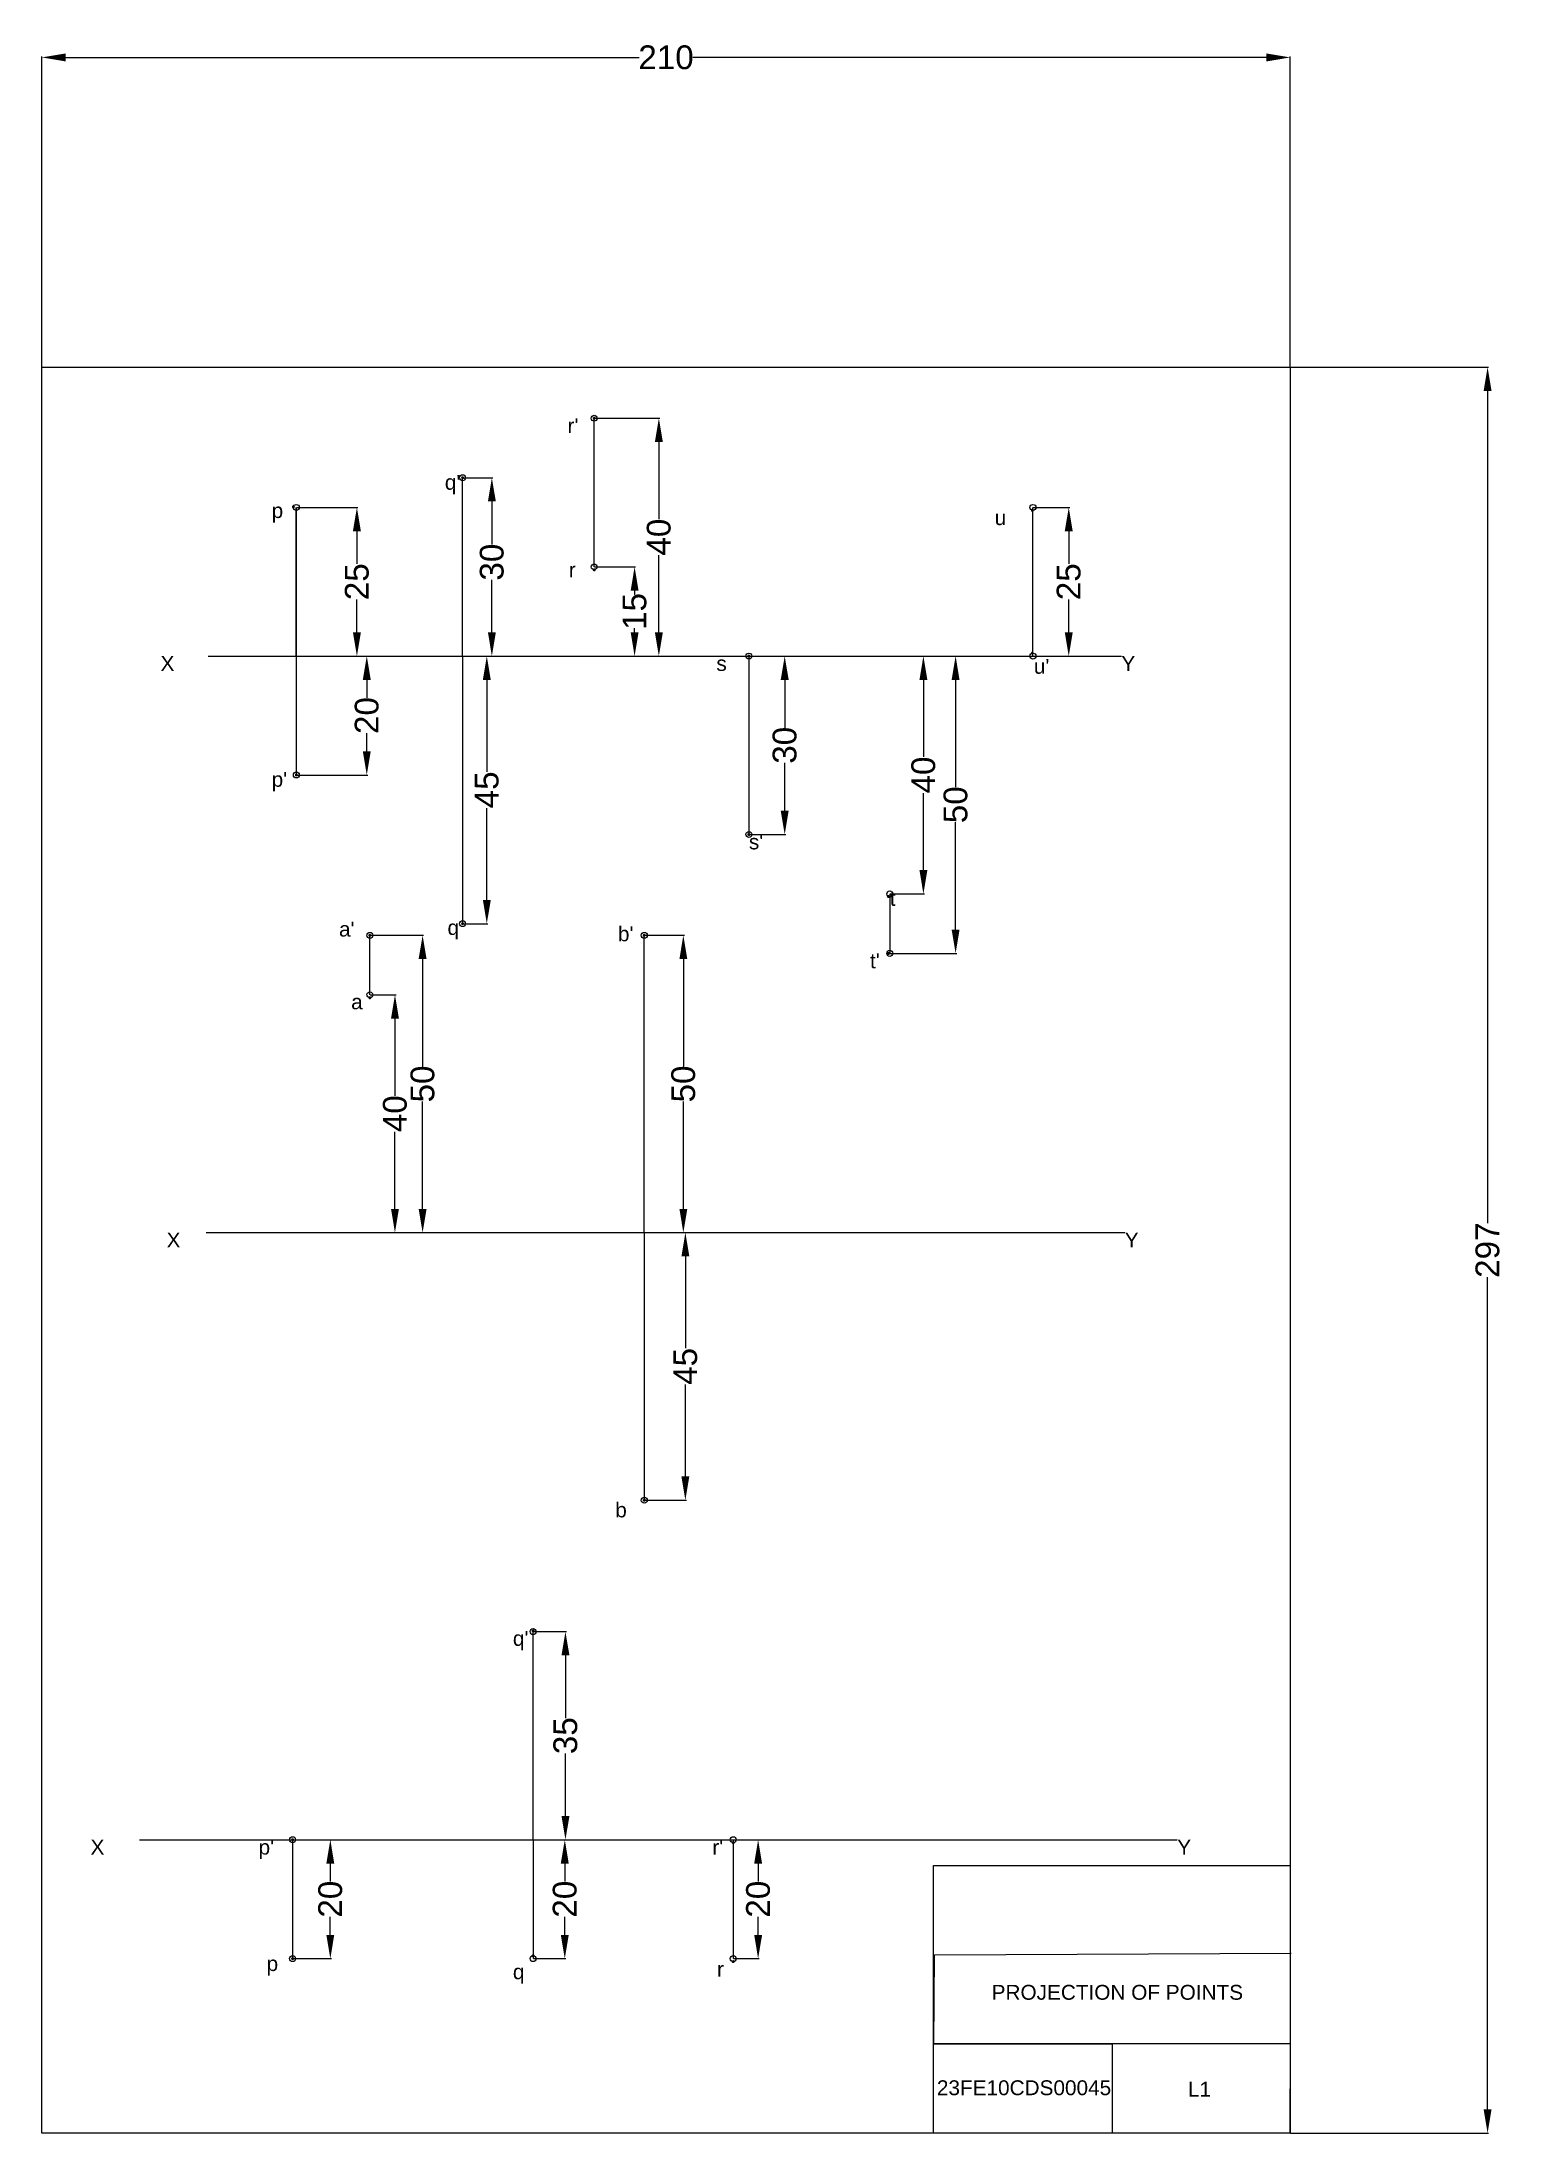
# Model space of a CAD drawing. Header units: millimetres. Extents: x 2334 to 2580, y 1901 to 2252.
import ezdxf

# ---------------------------------------------------------------- set-up
doc = ezdxf.new("R2010")
doc.units = ezdxf.units.MM
doc.linetypes.add('HIDDEN', pattern=[9.525, 6.35, -3.175])
for name, color, linetype, lineweight in [('Dimension Line', 1, 'Continuous', 15), ('Hidden Line', 7, 'HIDDEN', 20), ('Projection Line', 7, 'Continuous', 20), ('Projector Line', 3, 'Continuous', 9)]:
    doc.layers.add(name, color=color, linetype=linetype, lineweight=lineweight)
doc.layers.add('Line', color=7, linetype='Continuous')
doc.styles.get("Standard").update_dxf_attribs({"font": 'arial.ttf'})
doc.dimstyles.get("Standard").update_dxf_attribs({"dimtxt": 4, "dimasz": 4, "dimexe": 0.18, "dimexo": 0.0625, "dimgap": 0.09, "dimtad": 0, "dimtoh": 1, "dimdec": 0, "dimzin": 0, "dimdsep": 46, "dimtxsty": 'Standard', "dimcen": 0.09, "dimclrd": 1, "dimclrt": 1, "dimadec": 0, "dimazin": 0, "dimtfac": 1, "dimtdec": 0, "dimtofl": 0, "dimtmove": 0, "dimatfit": 3, "dimfxl": 1, "dimtolj": 1, "dimtzin": 0, "dimlwd": 15, "dimarcsym": 0})

# ---------------------------------------------------------------- blocks, each defined once
blk = doc.blocks.new('*D8')
at = {"layer": 'Defpoints', "color": 0, "transparency": 16777216}
for p in [(2543.83, 2249.71), (2333.83, 2197.62), (2543.83, 2197.62)]:
    blk.add_point(p, dxfattribs=at)
at = {"layer": 'Dimension Line', "color": 0, "lineweight": -2, "transparency": 16777216}
for p, q in [((2333.83, 2197.68), (2333.83, 2249.89)), ((2543.83, 2197.68), (2543.83, 2249.89))]:
    blk.add_line(p, q, dxfattribs=at)
at = {"layer": 'Dimension Line', "color": 1, "linetype": 'Continuous', "lineweight": 15, "transparency": 16777216}
for p, q in [((2337.83, 2249.71), (2434.29, 2249.71)), ((2539.83, 2249.71), (2443.36, 2249.71))]:
    blk.add_line(p, q, dxfattribs=at)
at = {"layer": 'Dimension Line', "color": 1, "transparency": 16777216}
for points in [[(2337.83, 2250.38), (2337.83, 2249.04), (2333.83, 2249.71)], [(2539.83, 2250.38), (2539.83, 2249.04), (2543.83, 2249.71)]]:
    blk.add_solid(points, dxfattribs=at)
at = {"layer": 'Dimension Line', "color": 1, "transparency": 16777216, "insert": (2438.83, 2249.71), "char_height": 4, "attachment_point": 5}
blk.add_mtext('\\A1;210', dxfattribs=at)
blk = doc.blocks.new('*D9')
at = {"layer": 'Defpoints', "color": 0, "transparency": 16777216}
for p in [(2543.83, 2197.62), (2543.83, 1900.62), (2577.02, 1900.62)]:
    blk.add_point(p, dxfattribs=at)
at = {"layer": 'Dimension Line', "color": 0, "lineweight": -2, "transparency": 16777216}
for p, q in [((2543.89, 2197.62), (2577.2, 2197.62)), ((2543.89, 1900.62), (2577.2, 1900.62))]:
    blk.add_line(p, q, dxfattribs=at)
at = {"layer": 'Dimension Line', "color": 1, "linetype": 'Continuous', "lineweight": 15, "transparency": 16777216}
for p, q in [((2577.02, 2193.62), (2577.02, 2053.66)), ((2577.02, 1904.62), (2577.02, 2044.58))]:
    blk.add_line(p, q, dxfattribs=at)
at = {"layer": 'Dimension Line', "color": 1, "transparency": 16777216}
for points in [[(2576.36, 2193.62), (2577.69, 2193.62), (2577.02, 2197.62)], [(2576.36, 1904.62), (2577.69, 1904.62), (2577.02, 1900.62)]]:
    blk.add_solid(points, dxfattribs=at)
at = {"layer": 'Dimension Line', "color": 1, "transparency": 16777216, "insert": (2577.02, 2049.12), "char_height": 4, "attachment_point": 5, "rotation": 90}
blk.add_mtext('\\A1;297', dxfattribs=at)
blk = doc.blocks.new('*D10')
at = {"layer": 'Defpoints', "color": 0, "transparency": 16777216}
for p in [(2376.64, 2174.03), (2376.64, 2149.03), (2386.83, 2149.03)]:
    blk.add_point(p, dxfattribs=at)
at = {"layer": 'Dimension Line', "color": 0, "lineweight": -2, "transparency": 16777216}
for p, q in [((2376.7, 2174.03), (2387.01, 2174.03)), ((2376.7, 2149.03), (2387.01, 2149.03))]:
    blk.add_line(p, q, dxfattribs=at)
at = {"layer": 'Dimension Line', "color": 1, "linetype": 'Continuous', "lineweight": 15, "transparency": 16777216}
for p, q in [((2386.83, 2170.03), (2386.83, 2164.54)), ((2386.83, 2153.03), (2386.83, 2158.53))]:
    blk.add_line(p, q, dxfattribs=at)
at = {"layer": 'Dimension Line', "color": 1, "transparency": 16777216}
for points in [[(2386.16, 2170.03), (2387.5, 2170.03), (2386.83, 2174.03)], [(2386.16, 2153.03), (2387.5, 2153.03), (2386.83, 2149.03)]]:
    blk.add_solid(points, dxfattribs=at)
at = {"layer": 'Dimension Line', "color": 1, "transparency": 16777216, "insert": (2386.83, 2161.53), "char_height": 4, "attachment_point": 5, "rotation": 90}
blk.add_mtext('\\A1;25', dxfattribs=at)
blk = doc.blocks.new('*D11')
at = {"layer": 'Defpoints', "color": 0, "transparency": 16777216}
for p in [(2376.64, 2149.03), (2388.49, 2149.03), (2376.64, 2129.03)]:
    blk.add_point(p, dxfattribs=at)
at = {"layer": 'Dimension Line', "color": 0, "lineweight": -2, "transparency": 16777216}
for p, q in [((2376.7, 2149.03), (2388.67, 2149.03)), ((2376.7, 2129.03), (2388.67, 2129.03))]:
    blk.add_line(p, q, dxfattribs=at)
at = {"layer": 'Dimension Line', "color": 1, "linetype": 'Continuous', "lineweight": 15, "transparency": 16777216}
for p, q in [((2388.49, 2145.03), (2388.49, 2142.01)), ((2388.49, 2133.03), (2388.49, 2136.05))]:
    blk.add_line(p, q, dxfattribs=at)
at = {"layer": 'Dimension Line', "color": 1, "transparency": 16777216}
for points in [[(2387.82, 2145.03), (2389.16, 2145.03), (2388.49, 2149.03)], [(2387.82, 2133.03), (2389.16, 2133.03), (2388.49, 2129.03)]]:
    blk.add_solid(points, dxfattribs=at)
at = {"layer": 'Dimension Line', "color": 1, "transparency": 16777216, "insert": (2388.49, 2139.03), "char_height": 4, "attachment_point": 5, "rotation": 90}
blk.add_mtext('\\A1;20', dxfattribs=at)
blk = doc.blocks.new('*D12')
at = {"layer": 'Defpoints', "color": 0, "transparency": 16777216}
for p in [(2404.6, 2179.03), (2404.6, 2149.03), (2409.53, 2149.03)]:
    blk.add_point(p, dxfattribs=at)
at = {"layer": 'Dimension Line', "color": 0, "lineweight": -2, "transparency": 16777216}
for p, q in [((2404.67, 2179.03), (2409.71, 2179.03)), ((2404.67, 2149.03), (2409.71, 2149.03))]:
    blk.add_line(p, q, dxfattribs=at)
at = {"layer": 'Dimension Line', "color": 1, "linetype": 'Continuous', "lineweight": 15, "transparency": 16777216}
for p, q in [((2409.53, 2175.03), (2409.53, 2167.78)), ((2409.53, 2153.03), (2409.53, 2161.88))]:
    blk.add_line(p, q, dxfattribs=at)
at = {"layer": 'Dimension Line', "color": 1, "transparency": 16777216}
for points in [[(2408.87, 2175.03), (2410.2, 2175.03), (2409.53, 2179.03)], [(2408.87, 2153.03), (2410.2, 2153.03), (2409.53, 2149.03)]]:
    blk.add_solid(points, dxfattribs=at)
at = {"layer": 'Dimension Line', "color": 1, "transparency": 16777216, "insert": (2409.53, 2164.83), "char_height": 4, "attachment_point": 5, "rotation": 90}
blk.add_mtext('\\A1;30', dxfattribs=at)
blk = doc.blocks.new('*D13')
at = {"layer": 'Defpoints', "color": 0, "transparency": 16777216}
for p in [(2404.6, 2149.03), (2404.6, 2104.03), (2408.68, 2104.03)]:
    blk.add_point(p, dxfattribs=at)
at = {"layer": 'Dimension Line', "color": 0, "lineweight": -2, "transparency": 16777216}
for p, q in [((2404.67, 2149.03), (2408.86, 2149.03)), ((2404.67, 2104.03), (2408.86, 2104.03))]:
    blk.add_line(p, q, dxfattribs=at)
at = {"layer": 'Dimension Line', "color": 1, "linetype": 'Continuous', "lineweight": 15, "transparency": 16777216}
for p, q in [((2408.68, 2145.03), (2408.68, 2129.58)), ((2408.68, 2108.03), (2408.68, 2123.48))]:
    blk.add_line(p, q, dxfattribs=at)
at = {"layer": 'Dimension Line', "color": 1, "transparency": 16777216}
for points in [[(2408.02, 2145.03), (2409.35, 2145.03), (2408.68, 2149.03)], [(2408.02, 2108.03), (2409.35, 2108.03), (2408.68, 2104.03)]]:
    blk.add_solid(points, dxfattribs=at)
at = {"layer": 'Dimension Line', "color": 1, "transparency": 16777216, "insert": (2408.68, 2126.53), "char_height": 4, "attachment_point": 5, "rotation": 90}
blk.add_mtext('\\A1;45', dxfattribs=at)
blk = doc.blocks.new('*D14')
at = {"layer": 'Defpoints', "color": 0, "transparency": 16777216}
for p in [(2426.74, 2189.03), (2426.74, 2149.03), (2437.62, 2149.03)]:
    blk.add_point(p, dxfattribs=at)
at = {"layer": 'Dimension Line', "color": 0, "lineweight": -2, "transparency": 16777216}
for p, q in [((2426.81, 2189.03), (2437.8, 2189.03)), ((2426.81, 2149.03), (2437.8, 2149.03))]:
    blk.add_line(p, q, dxfattribs=at)
at = {"layer": 'Dimension Line', "color": 1, "linetype": 'Continuous', "lineweight": 15, "transparency": 16777216}
for p, q in [((2437.62, 2185.03), (2437.62, 2172.06)), ((2437.62, 2153.03), (2437.62, 2166))]:
    blk.add_line(p, q, dxfattribs=at)
at = {"layer": 'Dimension Line', "color": 1, "transparency": 16777216}
for points in [[(2436.95, 2185.03), (2438.29, 2185.03), (2437.62, 2189.03)], [(2436.95, 2153.03), (2438.29, 2153.03), (2437.62, 2149.03)]]:
    blk.add_solid(points, dxfattribs=at)
at = {"layer": 'Dimension Line', "color": 1, "transparency": 16777216, "insert": (2437.62, 2169.03), "char_height": 4, "attachment_point": 5, "rotation": 90}
blk.add_mtext('\\A1;40', dxfattribs=at)
blk = doc.blocks.new('*D15')
at = {"layer": 'Defpoints', "color": 0, "transparency": 16777216}
for p in [(2426.74, 2164.03), (2426.74, 2149.03), (2433.54, 2149.03)]:
    blk.add_point(p, dxfattribs=at)
at = {"layer": 'Dimension Line', "color": 0, "lineweight": -2, "transparency": 16777216}
for p, q in [((2426.81, 2164.03), (2433.72, 2164.03)), ((2426.81, 2149.03), (2433.72, 2149.03))]:
    blk.add_line(p, q, dxfattribs=at)
at = {"layer": 'Dimension Line', "color": 1, "linetype": 'Continuous', "lineweight": 15, "transparency": 16777216}
for p, q in [((2433.54, 2160.03), (2433.54, 2159.31)), ((2433.54, 2153.03), (2433.54, 2153.75))]:
    blk.add_line(p, q, dxfattribs=at)
at = {"layer": 'Dimension Line', "color": 1, "transparency": 16777216}
for points in [[(2432.88, 2160.03), (2434.21, 2160.03), (2433.54, 2164.03)], [(2432.88, 2153.03), (2434.21, 2153.03), (2433.54, 2149.03)]]:
    blk.add_solid(points, dxfattribs=at)
at = {"layer": 'Dimension Line', "color": 1, "transparency": 16777216, "insert": (2433.54, 2156.53), "char_height": 4, "attachment_point": 5, "rotation": 90}
blk.add_mtext('\\A1;15', dxfattribs=at)
blk = doc.blocks.new('*D16')
at = {"layer": 'Defpoints', "color": 0, "transparency": 16777216}
for p in [(2452.77, 2149.03), (2452.77, 2119.03), (2458.79, 2119.03)]:
    blk.add_point(p, dxfattribs=at)
at = {"layer": 'Dimension Line', "color": 0, "lineweight": -2, "transparency": 16777216}
for p, q in [((2452.83, 2149.03), (2458.97, 2149.03)), ((2452.83, 2119.03), (2458.97, 2119.03))]:
    blk.add_line(p, q, dxfattribs=at)
at = {"layer": 'Dimension Line', "color": 1, "linetype": 'Continuous', "lineweight": 15, "transparency": 16777216}
for p, q in [((2458.79, 2145.03), (2458.79, 2136.98)), ((2458.79, 2123.03), (2458.79, 2131.09))]:
    blk.add_line(p, q, dxfattribs=at)
at = {"layer": 'Dimension Line', "color": 1, "transparency": 16777216}
for points in [[(2458.12, 2145.03), (2459.46, 2145.03), (2458.79, 2149.03)], [(2458.12, 2123.03), (2459.46, 2123.03), (2458.79, 2119.03)]]:
    blk.add_solid(points, dxfattribs=at)
at = {"layer": 'Dimension Line', "color": 1, "transparency": 16777216, "insert": (2458.79, 2134.03), "char_height": 4, "attachment_point": 5, "rotation": 90}
blk.add_mtext('\\A1;30', dxfattribs=at)
blk = doc.blocks.new('*D17')
at = {"layer": 'Defpoints', "color": 0, "transparency": 16777216}
for p in [(2476.47, 2149.03), (2487.54, 2149.03), (2476.47, 2099.03)]:
    blk.add_point(p, dxfattribs=at)
at = {"layer": 'Line', "color": 0, "lineweight": -2, "transparency": 16777216}
for p, q in [((2476.53, 2149.03), (2487.72, 2149.03)), ((2476.53, 2099.03), (2487.72, 2099.03))]:
    blk.add_line(p, q, dxfattribs=at)
at = {"layer": 'Line', "color": 1, "linetype": 'Continuous', "lineweight": 15, "transparency": 16777216}
for p, q in [((2487.54, 2145.03), (2487.54, 2126.98)), ((2487.54, 2103.03), (2487.54, 2121.08))]:
    blk.add_line(p, q, dxfattribs=at)
at = {"layer": 'Line', "color": 1, "transparency": 16777216}
for points in [[(2486.87, 2145.03), (2488.2, 2145.03), (2487.54, 2149.03)], [(2486.87, 2103.03), (2488.2, 2103.03), (2487.54, 2099.03)]]:
    blk.add_solid(points, dxfattribs=at)
at = {"layer": 'Line', "color": 1, "transparency": 16777216, "insert": (2487.54, 2124.03), "char_height": 4, "attachment_point": 5, "rotation": 90}
blk.add_mtext('\\A1;50', dxfattribs=at)
blk = doc.blocks.new('*D18')
at = {"layer": 'Defpoints', "color": 0, "transparency": 16777216}
for p in [(2476.47, 2149.03), (2482.12, 2149.03), (2476.47, 2109.03)]:
    blk.add_point(p, dxfattribs=at)
at = {"layer": 'Line', "color": 0, "lineweight": -2, "transparency": 16777216}
for p, q in [((2476.53, 2149.03), (2482.3, 2149.03)), ((2476.53, 2109.03), (2482.3, 2109.03))]:
    blk.add_line(p, q, dxfattribs=at)
at = {"layer": 'Line', "color": 1, "linetype": 'Continuous', "lineweight": 15, "transparency": 16777216}
for p, q in [((2482.12, 2145.03), (2482.12, 2132.06)), ((2482.12, 2113.03), (2482.12, 2126))]:
    blk.add_line(p, q, dxfattribs=at)
at = {"layer": 'Line', "color": 1, "transparency": 16777216}
for points in [[(2481.46, 2145.03), (2482.79, 2145.03), (2482.12, 2149.03)], [(2481.46, 2113.03), (2482.79, 2113.03), (2482.12, 2109.03)]]:
    blk.add_solid(points, dxfattribs=at)
at = {"layer": 'Line', "color": 1, "transparency": 16777216, "insert": (2482.12, 2129.03), "char_height": 4, "attachment_point": 5, "rotation": 90}
blk.add_mtext('\\A1;40', dxfattribs=at)
blk = doc.blocks.new('*D19')
at = {"layer": 'Defpoints', "color": 0, "transparency": 16777216}
for p in [(2500.55, 2174.03), (2500.55, 2149.03), (2506.57, 2149.03)]:
    blk.add_point(p, dxfattribs=at)
at = {"layer": 'Line', "color": 0, "lineweight": -2, "transparency": 16777216}
for p, q in [((2500.61, 2174.03), (2506.75, 2174.03)), ((2500.61, 2149.03), (2506.75, 2149.03))]:
    blk.add_line(p, q, dxfattribs=at)
at = {"layer": 'Line', "color": 1, "linetype": 'Continuous', "lineweight": 15, "transparency": 16777216}
for p, q in [((2506.57, 2170.03), (2506.57, 2164.54)), ((2506.57, 2153.03), (2506.57, 2158.53))]:
    blk.add_line(p, q, dxfattribs=at)
at = {"layer": 'Line', "color": 1, "transparency": 16777216}
for points in [[(2505.9, 2170.03), (2507.24, 2170.03), (2506.57, 2174.03)], [(2505.9, 2153.03), (2507.24, 2153.03), (2506.57, 2149.03)]]:
    blk.add_solid(points, dxfattribs=at)
at = {"layer": 'Line', "color": 1, "transparency": 16777216, "insert": (2506.57, 2161.53), "char_height": 4, "attachment_point": 5, "rotation": 90}
blk.add_mtext('\\A1;25', dxfattribs=at)
blk = doc.blocks.new('*D20')
at = {"layer": 'Defpoints', "color": 0, "transparency": 16777216}
for p in [(2389.01, 2102.07), (2389.01, 2052.07), (2397.88, 2052.07)]:
    blk.add_point(p, dxfattribs=at)
at = {"layer": 'Line', "color": 0, "lineweight": -2, "transparency": 16777216}
for p, q in [((2389.07, 2102.07), (2398.06, 2102.07)), ((2389.07, 2052.07), (2398.06, 2052.07))]:
    blk.add_line(p, q, dxfattribs=at)
at = {"layer": 'Line', "color": 1, "linetype": 'Continuous', "lineweight": 15, "transparency": 16777216}
for p, q in [((2397.88, 2098.07), (2397.88, 2080.02)), ((2397.88, 2056.07), (2397.88, 2074.12))]:
    blk.add_line(p, q, dxfattribs=at)
at = {"layer": 'Line', "color": 1, "transparency": 16777216}
for points in [[(2397.21, 2098.07), (2398.55, 2098.07), (2397.88, 2102.07)], [(2397.21, 2056.07), (2398.55, 2056.07), (2397.88, 2052.07)]]:
    blk.add_solid(points, dxfattribs=at)
at = {"layer": 'Line', "color": 1, "transparency": 16777216, "insert": (2397.88, 2077.07), "char_height": 4, "attachment_point": 5, "rotation": 90}
blk.add_mtext('\\A1;50', dxfattribs=at)
blk = doc.blocks.new('*D21')
at = {"layer": 'Defpoints', "color": 0, "transparency": 16777216}
for p in [(2389.01, 2092.07), (2389.01, 2052.07), (2393.23, 2052.07)]:
    blk.add_point(p, dxfattribs=at)
at = {"layer": 'Line', "color": 0, "lineweight": -2, "transparency": 16777216}
for p, q in [((2389.07, 2092.07), (2393.41, 2092.07)), ((2389.07, 2052.07), (2393.41, 2052.07))]:
    blk.add_line(p, q, dxfattribs=at)
at = {"layer": 'Line', "color": 1, "linetype": 'Continuous', "lineweight": 15, "transparency": 16777216}
for p, q in [((2393.23, 2088.07), (2393.23, 2075.1)), ((2393.23, 2056.07), (2393.23, 2069.04))]:
    blk.add_line(p, q, dxfattribs=at)
at = {"layer": 'Line', "color": 1, "transparency": 16777216}
for points in [[(2392.57, 2088.07), (2393.9, 2088.07), (2393.23, 2092.07)], [(2392.57, 2056.07), (2393.9, 2056.07), (2393.23, 2052.07)]]:
    blk.add_solid(points, dxfattribs=at)
at = {"layer": 'Line', "color": 1, "transparency": 16777216, "insert": (2393.23, 2072.07), "char_height": 4, "attachment_point": 5, "rotation": 90}
blk.add_mtext('\\A1;40', dxfattribs=at)
blk = doc.blocks.new('*D22')
at = {"layer": 'Defpoints', "color": 0, "transparency": 16777216}
for p in [(2435.17, 2102.07), (2435.17, 2052.07), (2441.74, 2052.07)]:
    blk.add_point(p, dxfattribs=at)
at = {"layer": 'Line', "color": 0, "lineweight": -2, "transparency": 16777216}
for p, q in [((2435.23, 2102.07), (2441.92, 2102.07)), ((2435.23, 2052.07), (2441.92, 2052.07))]:
    blk.add_line(p, q, dxfattribs=at)
at = {"layer": 'Line', "color": 1, "linetype": 'Continuous', "lineweight": 15, "transparency": 16777216}
for p, q in [((2441.74, 2098.07), (2441.74, 2080.02)), ((2441.74, 2056.07), (2441.74, 2074.12))]:
    blk.add_line(p, q, dxfattribs=at)
at = {"layer": 'Line', "color": 1, "transparency": 16777216}
for points in [[(2441.08, 2098.07), (2442.41, 2098.07), (2441.74, 2102.07)], [(2441.08, 2056.07), (2442.41, 2056.07), (2441.74, 2052.07)]]:
    blk.add_solid(points, dxfattribs=at)
at = {"layer": 'Line', "color": 1, "transparency": 16777216, "insert": (2441.74, 2077.07), "char_height": 4, "attachment_point": 5, "rotation": 90}
blk.add_mtext('\\A1;50', dxfattribs=at)
blk = doc.blocks.new('*D23')
at = {"layer": 'Defpoints', "color": 0, "transparency": 16777216}
for p in [(2435.17, 2052.07), (2435.17, 2007.07), (2442.08, 2007.07)]:
    blk.add_point(p, dxfattribs=at)
at = {"layer": 'Line', "color": 0, "lineweight": -2, "transparency": 16777216}
for p, q in [((2435.23, 2052.07), (2442.26, 2052.07)), ((2435.23, 2007.07), (2442.26, 2007.07))]:
    blk.add_line(p, q, dxfattribs=at)
at = {"layer": 'Line', "color": 1, "linetype": 'Continuous', "lineweight": 15, "transparency": 16777216}
for p, q in [((2442.08, 2048.07), (2442.08, 2032.62)), ((2442.08, 2011.07), (2442.08, 2026.52))]:
    blk.add_line(p, q, dxfattribs=at)
at = {"layer": 'Line', "color": 1, "transparency": 16777216}
for points in [[(2441.42, 2048.07), (2442.75, 2048.07), (2442.08, 2052.07)], [(2441.42, 2011.07), (2442.75, 2011.07), (2442.08, 2007.07)]]:
    blk.add_solid(points, dxfattribs=at)
at = {"layer": 'Line', "color": 1, "transparency": 16777216, "insert": (2442.08, 2029.57), "char_height": 4, "attachment_point": 5, "rotation": 90}
blk.add_mtext('\\A1;45', dxfattribs=at)
blk = doc.blocks.new('*D24')
at = {"layer": 'Defpoints', "color": 0, "transparency": 16777216}
for p in [(2376.01, 1949.97), (2376.01, 1929.97), (2382.36, 1929.97)]:
    blk.add_point(p, dxfattribs=at)
at = {"layer": 'Line', "color": 0, "lineweight": -2, "transparency": 16777216}
for p, q in [((2376.07, 1949.97), (2382.54, 1949.97)), ((2376.07, 1929.97), (2382.54, 1929.97))]:
    blk.add_line(p, q, dxfattribs=at)
at = {"layer": 'Line', "color": 1, "linetype": 'Continuous', "lineweight": 15, "transparency": 16777216}
for p, q in [((2382.36, 1945.97), (2382.36, 1942.95)), ((2382.36, 1933.97), (2382.36, 1936.98))]:
    blk.add_line(p, q, dxfattribs=at)
at = {"layer": 'Line', "color": 1, "transparency": 16777216}
for points in [[(2381.69, 1945.97), (2383.02, 1945.97), (2382.36, 1949.97)], [(2381.69, 1933.97), (2383.02, 1933.97), (2382.36, 1929.97)]]:
    blk.add_solid(points, dxfattribs=at)
at = {"layer": 'Line', "color": 1, "transparency": 16777216, "insert": (2382.36, 1939.97), "char_height": 4, "attachment_point": 5, "rotation": 90}
blk.add_mtext('\\A1;20', dxfattribs=at)
blk = doc.blocks.new('*D25')
at = {"layer": 'Defpoints', "color": 0, "transparency": 16777216}
for p in [(2416.47, 1984.97), (2416.47, 1949.97), (2421.91, 1949.97)]:
    blk.add_point(p, dxfattribs=at)
at = {"layer": 'Line', "color": 0, "lineweight": -2, "transparency": 16777216}
for p, q in [((2416.53, 1984.97), (2422.09, 1984.97)), ((2416.53, 1949.97), (2422.09, 1949.97))]:
    blk.add_line(p, q, dxfattribs=at)
at = {"layer": 'Line', "color": 1, "linetype": 'Continuous', "lineweight": 15, "transparency": 16777216}
for p, q in [((2421.91, 1980.97), (2421.91, 1970.43)), ((2421.91, 1953.97), (2421.91, 1964.5))]:
    blk.add_line(p, q, dxfattribs=at)
at = {"layer": 'Line', "color": 1, "transparency": 16777216}
for points in [[(2421.24, 1980.97), (2422.58, 1980.97), (2421.91, 1984.97)], [(2421.24, 1953.97), (2422.58, 1953.97), (2421.91, 1949.97)]]:
    blk.add_solid(points, dxfattribs=at)
at = {"layer": 'Line', "color": 1, "transparency": 16777216, "insert": (2421.91, 1967.47), "char_height": 4, "attachment_point": 5, "rotation": 90}
blk.add_mtext('\\A1;35', dxfattribs=at)
blk = doc.blocks.new('*D26')
at = {"layer": 'Defpoints', "color": 0, "transparency": 16777216}
for p in [(2416.47, 1949.97), (2416.47, 1929.97), (2421.8, 1929.97)]:
    blk.add_point(p, dxfattribs=at)
at = {"layer": 'Line', "color": 0, "lineweight": -2, "transparency": 16777216}
for p, q in [((2416.53, 1949.97), (2421.98, 1949.97)), ((2416.53, 1929.97), (2421.98, 1929.97))]:
    blk.add_line(p, q, dxfattribs=at)
at = {"layer": 'Line', "color": 1, "linetype": 'Continuous', "lineweight": 15, "transparency": 16777216}
for p, q in [((2421.8, 1945.97), (2421.8, 1942.95)), ((2421.8, 1933.97), (2421.8, 1936.98))]:
    blk.add_line(p, q, dxfattribs=at)
at = {"layer": 'Line', "color": 1, "transparency": 16777216}
for points in [[(2421.13, 1945.97), (2422.46, 1945.97), (2421.8, 1949.97)], [(2421.13, 1933.97), (2422.46, 1933.97), (2421.8, 1929.97)]]:
    blk.add_solid(points, dxfattribs=at)
at = {"layer": 'Line', "color": 1, "transparency": 16777216, "insert": (2421.8, 1939.97), "char_height": 4, "attachment_point": 5, "rotation": 90}
blk.add_mtext('\\A1;20', dxfattribs=at)
blk = doc.blocks.new('*D27')
at = {"layer": 'Defpoints', "color": 0, "transparency": 16777216}
for p in [(2450.13, 1949.97), (2450.13, 1929.97), (2454.32, 1929.97)]:
    blk.add_point(p, dxfattribs=at)
at = {"layer": 'Line', "color": 0, "lineweight": -2, "transparency": 16777216}
for p, q in [((2450.19, 1949.97), (2454.5, 1949.97)), ((2450.19, 1929.97), (2454.5, 1929.97))]:
    blk.add_line(p, q, dxfattribs=at)
at = {"layer": 'Line', "color": 1, "linetype": 'Continuous', "lineweight": 15, "transparency": 16777216}
for p, q in [((2454.32, 1945.97), (2454.32, 1942.95)), ((2454.32, 1933.97), (2454.32, 1936.98))]:
    blk.add_line(p, q, dxfattribs=at)
at = {"layer": 'Line', "color": 1, "transparency": 16777216}
for points in [[(2453.66, 1945.97), (2454.99, 1945.97), (2454.32, 1949.97)], [(2453.66, 1933.97), (2454.99, 1933.97), (2454.32, 1929.97)]]:
    blk.add_solid(points, dxfattribs=at)
at = {"layer": 'Line', "color": 1, "transparency": 16777216, "insert": (2454.32, 1939.97), "char_height": 4, "attachment_point": 5, "rotation": 90}
blk.add_mtext('\\A1;20', dxfattribs=at)

msp = doc.modelspace()

# ---------------------------------------------------------------- linework, layer by layer
at = {"layer": 'Projection Line'}
for p, q in [((2376.64, 2149.03), (2376.64, 2174.03)), ((2361.79, 2149.03), (2515.42, 2149.03)), ((2376.64, 2149.03), (2376.64, 2129.03)), ((2361.47, 2052.07), (2515.99, 2052.07)), ((2350.28, 1949.97), (2524.82, 1949.97)), ((2483.89, 1915.62), (2483.99, 1930.62)), ((2483.99, 1930.62), (2543.99, 1930.88)), ((2543.89, 1915.62), (2483.89, 1915.62)), ((2483.89, 1915.62), (2513.89, 1915.62)), ((2513.89, 1915.62), (2513.89, 1900.62)), ((2543.83, 1900.62), (2543.89, 1915.62))]:
    msp.add_line(p, q, dxfattribs=at)
for points in [[(2333.83, 2197.62), (2543.83, 2197.62), (2543.83, 1900.62), (2333.83, 1900.62)], [(2543.83, 1900.62), (2483.83, 1900.62), (2483.83, 1945.62), (2543.83, 1945.62)]]:
    msp.add_lwpolyline(points, close=True, dxfattribs=at)
at = {"layer": 'Projection Line', "const_width": 0.245}
for points in [[(2426.62, 2189.03, 1), (2426.87, 2189.03, 1)], [(2426.62, 2189.03, 1), (2426.87, 2189.03, 1)], [(2404.48, 2179.03, 1), (2404.73, 2179.03, 1)], [(2376.02, 2174.13, 1), (2376.27, 2174.13, 1)], [(2500.32, 2173.54, 1), (2500.57, 2173.54, 1)], [(2426.62, 2163.53, 1), (2426.87, 2163.53, 1)], [(2452.64, 2149.03, 1), (2452.9, 2149.03, 1)], [(2500.32, 2149.52, 1), (2500.57, 2149.52, 1)], [(2376.51, 2129.03, 1), (2376.76, 2129.03, 1)], [(2452.64, 2119.03, 1), (2452.9, 2119.03, 1)], [(2476.13, 2108.58, 1), (2476.39, 2108.58, 1)], [(2404.48, 2104.03, 1), (2404.73, 2104.03, 1)], [(2388.88, 2102.07, 1), (2389.13, 2102.07, 1)], [(2435.04, 2102.07, 1), (2435.29, 2102.07, 1)], [(2476.13, 2099.03, 1), (2476.39, 2099.03, 1)], [(2388.88, 2091.57, 1), (2389.13, 2091.57, 1)], [(2388.88, 2091.57, 1), (2389.13, 2091.57, 1)], [(2435.04, 2007.07, 1), (2435.29, 2007.07, 1)], [(2416.34, 1985.08, 1), (2416.6, 1985.08, 1)], [(2375.88, 1949.97, 1), (2376.14, 1949.97, 1)], [(2450, 1949.47, 1), (2450.26, 1949.47, 1)], [(2375.88, 1929.97, 1), (2376.14, 1929.97, 1)], [(2416.34, 1930.47, 1), (2416.6, 1930.47, 1)], [(2450, 1929.47, 1), (2450.26, 1929.47, 1)]]:
    msp.add_lwpolyline(points, format="xyb", close=True, dxfattribs=at)
at = {"layer": 'Projector Line'}
for p, q in [((2426.74, 2164.03), (2426.74, 2189.03)), ((2404.6, 2149.03), (2404.6, 2179.03)), ((2376.64, 2174.03), (2376.64, 2149.03)), ((2500.55, 2149.03), (2500.55, 2174.03)), ((2376.64, 2149.03), (2376.64, 2129.03)), ((2404.6, 2149.03), (2404.6, 2104.03)), ((2452.77, 2149.03), (2452.77, 2119.03)), ((2476.47, 2109.03), (2476.47, 2099.03)), ((2389.01, 2092.07), (2389.01, 2102.07)), ((2435.17, 2052.07), (2435.17, 2102.07)), ((2381.78, 2052.07), (2381.78, 2052.07)), ((2435.17, 2052.07), (2435.17, 2007.07)), ((2416.47, 1949.97), (2416.47, 1984.97)), ((2376.01, 1949.97), (2376.01, 1929.97)), ((2416.47, 1949.97), (2416.47, 1929.97)), ((2450.13, 1949.97), (2450.13, 1929.97))]:
    msp.add_line(p, q, dxfattribs=at)
for centre in [(2426.74, 2189.03), (2404.6, 2179.03), (2376.64, 2174.03), (2500.55, 2174.03), (2426.74, 2164.03), (2452.77, 2149.03), (2500.55, 2149.03), (2376.64, 2129.03), (2452.77, 2119.03), (2476.47, 2109.03), (2404.6, 2104.03), (2389.01, 2102.07), (2435.17, 2102.07), (2476.47, 2099.03), (2389.01, 2092.07), (2435.17, 2007.07), (2416.47, 1984.97), (2376.01, 1949.97), (2450.13, 1949.97), (2376.01, 1929.97), (2416.47, 1929.97), (2450.13, 1929.97)]:
    msp.add_circle(centre, 0.5, dxfattribs=at)

# ---------------------------------------------------------------- texts
at = {"layer": 'Hidden Line', "char_height": 2.5, "attachment_point": 1}
for s, width, insert in [("p'", 5.7164, (2370.29, 1949.97)), ('p', 6.0066, (2371.64, 1930.39))]:
    msp.add_mtext_dynamic_manual_height_columns(s, width=width, gutter_width=12.5, heights=[0], dxfattribs=dict(at, insert=insert))
at = {"layer": 'Projection Line', "char_height": 2.5, "attachment_point": 1}
for s, width, insert in [("r'", 3.989, (2422.26, 2189.03)), ("q'", 2.9833, (2401.62, 2179.51)), ('p', 4.1428, (2372.49, 2174.75)), ('u', 6.2725, (2494.11, 2173.56)), ('r', 4.5334, (2422.47, 2164.78)), ('X', 7.9876, (2353.8, 2149.03)), ('Y', 6.7934, (2515.42, 2149.03)), ('s', 4.9674, (2447.3, 2149.03)), ("u'", 3.3807, (2500.7, 2148.56)), ("p'", 3.5134, (2372.49, 2129.55)), ("s'", 0.5, (2452.77, 2119.03)), ('t', 0.5, (2476.47, 2109.53)), ("a'", 4.9457, (2383.82, 2104.36)), ('q', 2.9467, (2402.07, 2104.63)), ("b'", 4.4258, (2430.74, 2103.57)), ("t'", 3.8223, (2473.14, 2099.03)), ('a', 3.2867, (2385.86, 2092.13)), ('X', 6.6477, (2354.82, 2052.07)), ('Y', 13.1427, (2515.99, 2052.07)), ('b', 4.1934, (2430.29, 2006.68)), ("q'", 3.4001, (2413.07, 1985.08)), ('X', 8.2657, (2342.02, 1949.97)), ("r'", 3.5134, (2446.62, 1949.97)), ('Y', 11.3414, (2524.82, 1949.97)), ('q', 4.0801, (2413.07, 1929.01)), ('r', 3.6268, (2447.41, 1929.46)), ('PROJECTION OF POINTS', 42.753, (2493.6, 1925.56)), ('23FE10CDS00045', 28.2038, (2484.39, 1909.51)), ('L1', 18.4358, (2526.62, 1909.28))]:
    msp.add_mtext_dynamic_manual_height_columns(s, width=width, gutter_width=12.5, heights=[0], dxfattribs=dict(at, insert=insert))

# ---------------------------------------------------------------- dimensions: what is measured, and where the dimension line sits
at = {"layer": 'Dimension Line'}
dim = msp.add_linear_dim(base=(2543.83, 2249.71), p1=(2333.83, 2197.62), p2=(2543.83, 2197.62), dimstyle='Standard', dxfattribs=at)
dim.commit()
dim.dimension.update_dxf_attribs({"geometry": '*D8', "text_midpoint": (2438.83, 2249.71)})
for base, p1, p2, picture, middle in [((2577.02, 1900.62), (2543.83, 2197.62), (2543.83, 1900.62), '*D9', (2577.02, 2049.12)), ((2437.62, 2149.03), (2426.74, 2189.03), (2426.74, 2149.03), '*D14', (2437.62, 2169.03)), ((2433.54, 2149.03), (2426.74, 2164.03), (2426.74, 2149.03), '*D15', (2433.54, 2156.53)), ((2388.49, 2149.03), (2376.64, 2129.03), (2376.64, 2149.03), '*D11', (2388.49, 2139.03)), ((2408.68, 2104.03), (2404.6, 2149.03), (2404.6, 2104.03), '*D13', (2408.68, 2126.53)), ((2458.79, 2119.03), (2452.77, 2149.03), (2452.77, 2119.03), '*D16', (2458.79, 2134.03))]:
    dim = msp.add_linear_dim(base=base, p1=p1, p2=p2, angle=90, dimstyle='Standard', dxfattribs=at)
    dim.commit()
    dim.dimension.update_dxf_attribs({"geometry": picture, "text_midpoint": middle})
for base, p1, p2, picture, middle in [((2409.53, 2149.03), (2404.6, 2179.03), (2404.6, 2149.03), '*D12', (2409.53, 2164.83)), ((2386.83, 2149.03), (2376.64, 2174.03), (2376.64, 2149.03), '*D10', (2386.83, 2161.53))]:
    dim = msp.add_linear_dim(base=base, p1=p1, p2=p2, angle=90, dimstyle='Standard', dxfattribs=at)
    dim.commit()
    dim.dimension.update_dxf_attribs({"geometry": picture, "text_midpoint": middle, "dimtype": 160})
at = {"layer": 'Line'}
for base, p1, p2, picture, middle in [((2506.57, 2149.03), (2500.55, 2174.03), (2500.55, 2149.03), '*D19', (2506.57, 2161.53)), ((2487.54, 2149.03), (2476.47, 2099.03), (2476.47, 2149.03), '*D17', (2487.54, 2124.03)), ((2482.12, 2149.03), (2476.47, 2109.03), (2476.47, 2149.03), '*D18', (2482.12, 2129.03)), ((2397.88, 2052.07), (2389.01, 2102.07), (2389.01, 2052.07), '*D20', (2397.88, 2077.07)), ((2441.74, 2052.07), (2435.17, 2102.07), (2435.17, 2052.07), '*D22', (2441.74, 2077.07)), ((2393.23, 2052.07), (2389.01, 2092.07), (2389.01, 2052.07), '*D21', (2393.23, 2072.07)), ((2442.08, 2007.07), (2435.17, 2052.07), (2435.17, 2007.07), '*D23', (2442.08, 2029.57)), ((2382.36, 1929.97), (2376.01, 1949.97), (2376.01, 1929.97), '*D24', (2382.36, 1939.97)), ((2421.8, 1929.97), (2416.47, 1949.97), (2416.47, 1929.97), '*D26', (2421.8, 1939.97)), ((2454.32, 1929.97), (2450.13, 1949.97), (2450.13, 1929.97), '*D27', (2454.32, 1939.97))]:
    dim = msp.add_linear_dim(base=base, p1=p1, p2=p2, angle=90, dimstyle='Standard', dxfattribs=at)
    dim.commit()
    dim.dimension.update_dxf_attribs({"geometry": picture, "text_midpoint": middle})
dim = msp.add_aligned_dim(p1=(2416.47, 1984.97), p2=(2416.47, 1949.97), distance=5.44, dimstyle='Standard', dxfattribs=at)
dim.commit()
dim.dimension.update_dxf_attribs({"geometry": '*D25', "text_midpoint": (2421.91, 1967.47)})

doc.saveas('drawing.dxf')
